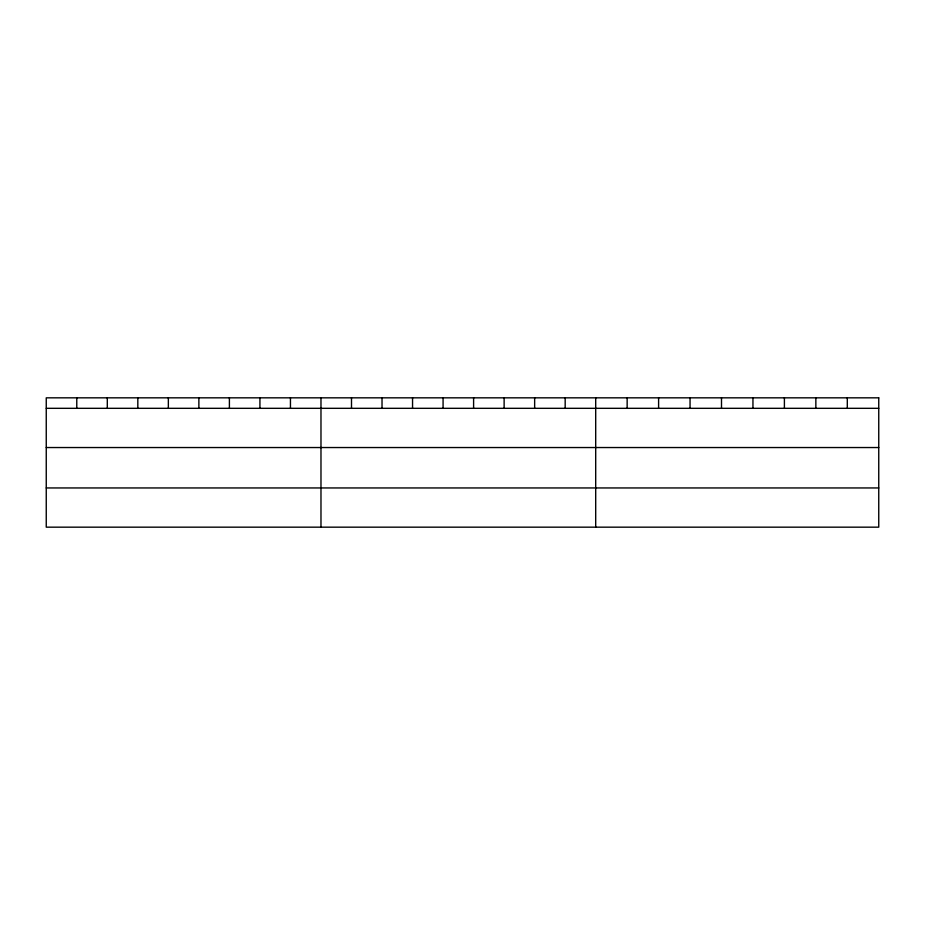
<?xml version="1.0" encoding="UTF-8"?>
<svg xmlns="http://www.w3.org/2000/svg" width="925" height="925" viewBox="0 0 925 925"><rect width="100%" height="100%" fill="white"/><g stroke="black" fill="none" stroke-linecap="round" stroke-linejoin="round"><path stroke-width="1.39" d="M46.25 408.318L878.75 408.318M46.25 447.538L878.75 447.538M46.25 487.949L878.75 487.949M847.3 397.831L847.3 408.318M815.85 397.831L815.85 408.318M784.4 397.831L784.4 408.318M752.95 397.831L752.95 408.318M721.5 397.831L721.5 408.318M690.05 397.831L690.05 408.318M658.6 397.831L658.6 408.318M627.15 397.831L627.15 408.318M595.7 397.831L595.7 527.169M565.175 397.831L565.175 408.318M534.65 397.831L534.65 408.318M504.125 397.831L504.125 408.318M473.6 397.831L473.6 408.318M443.075 397.831L443.075 408.318M412.55 397.831L412.55 408.318M382.025 397.831L382.025 408.318M351.5 397.831L351.5 408.318M320.975 397.831L320.975 527.169M290.45 397.831L290.45 408.318M259.925 397.831L259.925 408.318M229.4 397.831L229.4 408.318M198.875 397.831L198.875 408.318M168.35 397.831L168.35 408.318M137.825 397.831L137.825 408.318M107.3 397.831L107.3 408.318M76.775 397.831L76.775 408.318M878.75 397.831L46.25 397.831L46.25 527.169L878.75 527.169L878.75 397.831"/></g></svg>
